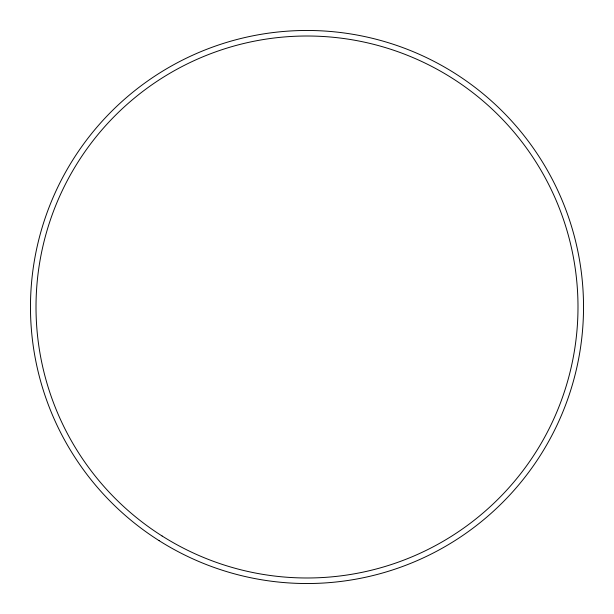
<?xml version="1.0" encoding="UTF-8"?>
<svg xmlns="http://www.w3.org/2000/svg" width="614" height="614" viewBox="0 0 614 614"><rect width="100%" height="100%" fill="white"/><g stroke="black" fill="none" stroke-linecap="round" stroke-linejoin="round"><path stroke-width="0.92" d="M162.096 535.991A270.989 270.989 0 0 0 577.766 317.998A270.989 270.989 0 0 0 181.138 67.01A270.989 270.989 0 0 0 162.096 535.991M159.133 540.673A276.53 276.53 0 0 0 583.3 318.221A276.53 276.53 0 0 0 178.567 62.106A276.53 276.53 0 0 0 159.133 540.673"/></g></svg>
